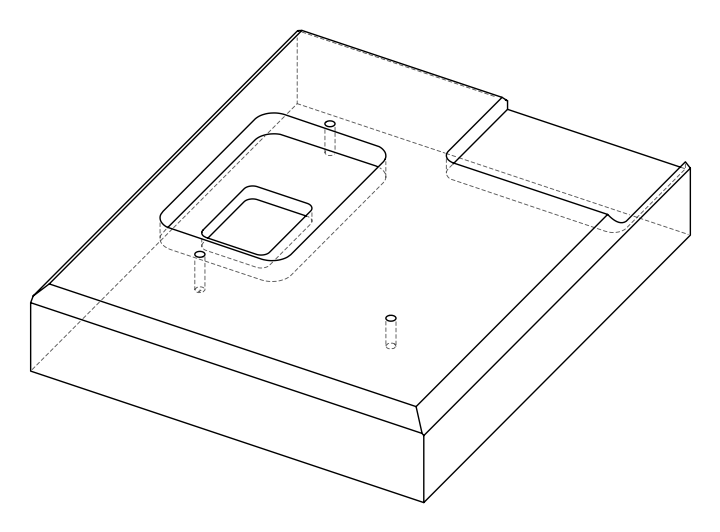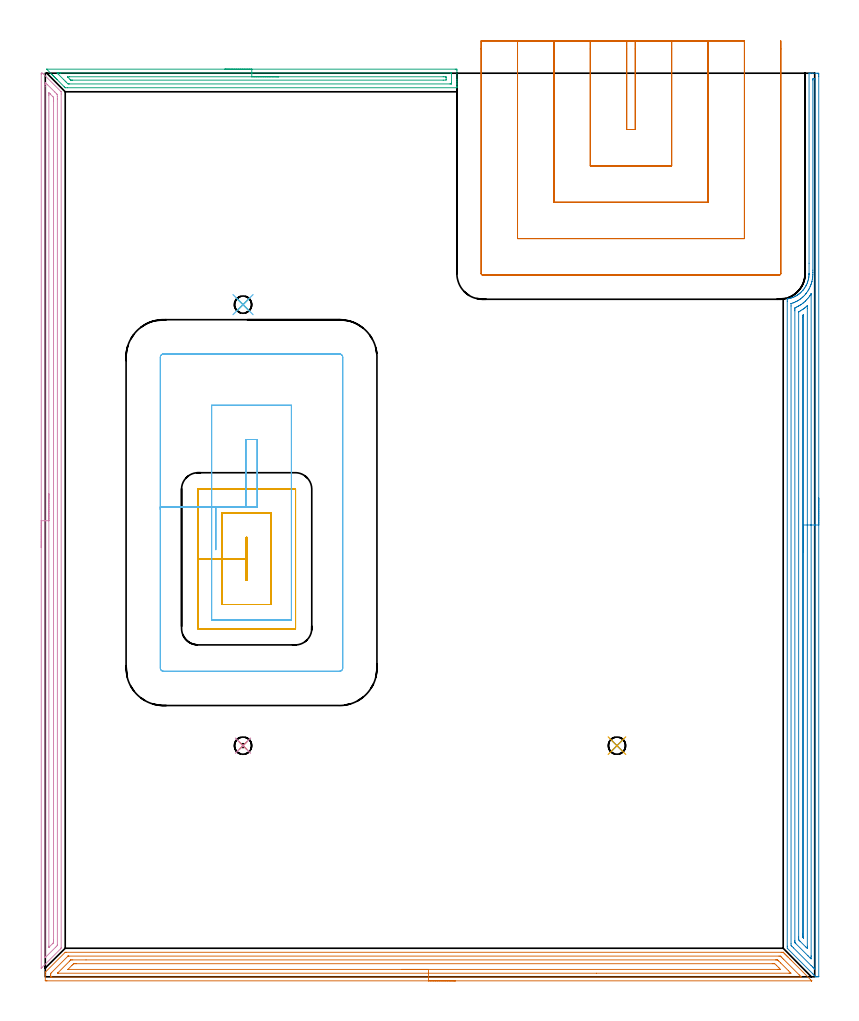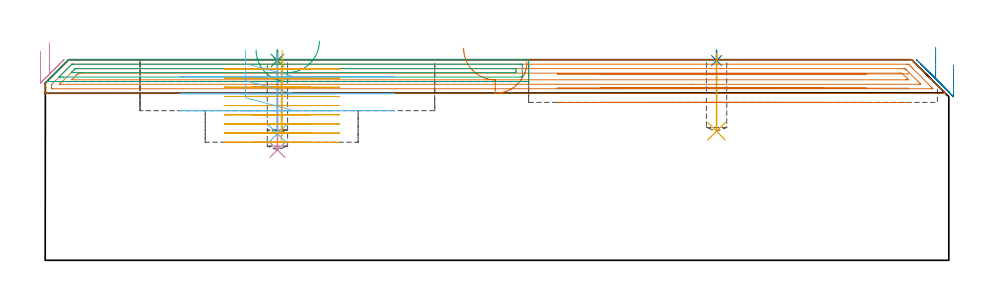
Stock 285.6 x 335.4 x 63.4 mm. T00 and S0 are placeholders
(PLAN: 13 operations, 5 tool changes, 52.2 min)
(1 SPOT_DRILL | STEP1POCKET | NXT0321_9005460120000 | 0.03 min | 1 mm3)
(2 SPOT_DRILL_1 | STEP1POCKET_1 | NXT0321_9005460120000 | 0.03 min | 0 mm3)
(3 SPOT_DRILL_2 | STEP1POCKET_2 | NXT0321_9005460120000 | 0.03 min | 1 mm3)
(4 DRILL_BLIND_HOLE_INTO_CENTER | STEP1POCKET | NXT0301_035 | 0.12 min | 883 mm3)
(5 DRILL_BLIND_HOLE_INTO_CENTER_1 | STEP1POCKET_1 | NXT0301_035 | 0.1 min | 696 mm3)
(6 DRILL_BLIND_HOLE_INTO_CENTER_2 | STEP1POCKET_2 | NXT0301_035 | 0.1 min | 722 mm3)
(7 AREA_MILL | FG_CHAMFER_SURFACE | UGT0205_001 | 9.11 min | 16049 mm3)
(8 AREA_MILL_1 | FG_CHAMFER_SURFACE_1 | UGT0205_001 | 11.42 min | 22498 mm3)
(9 AREA_MILL_2 | FG_CHAMFER_SURFACE_2 | UGT0205_001 | 3.76 min | 3750 mm3)
(10 AREA_MILL_3 | FG_CHAMFER_SURFACE_3 | UGT0205_001 | 8.02 min | 8831 mm3)
(11 MILL_RECTANGULAR_POCKET | POCKET_RECTANGULAR_STRAIGHT | NXT0201_011 | Follow Part, ap 3, ae 75% | 6.82 min | 79742 mm3)
(12 MILL_RECTANGULAR_POCKET_1 | POCKET_RECTANGULAR_STRAIGHT_1 | UGT0201_109 | Follow Part, ap 6.35, ae 75% | 4.44 min | 162830 mm3)
(13 MILL_SLOT | SLOT_PARTIAL_RECTANGULAR | UGT0201_100 | Follow Part, ap 4.5, ae 75% | 8.25 min | 143063 mm3)
(TOOL NXT0321_9005460120000 | NC Spot Drill, 142deg, 12mm, Carbide, Uncoated | D12 PA142 FL30 Z2)
(TOOL NXT0301_035 | Carbide Drill 6.4mm [860.1-0640-032A1-MM 2214] | D6.4 PA140 FL53 Z2)
(TOOL UGT0205_001 | Chamfer Mill 20 x 3 x 45 deg. | D20 FL50 Z2)
(TOOL NXT0201_011 | ENDMILL 12mm [2P460-1200-NA 1630] | D12 FL38 Z6)
(TOOL UGT0201_109 | End Mill 25.4 mm | D25.4 FL25 Z2)
(TOOL UGT0201_100 | End Mill 18 mm | D18 FL22 Z2)
(OP 1 SPOT_DRILL)
G17 G21 G94 G90
T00 M6
G54
G17 G0 G90 X73.4 Y85.8 S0 M3
G43 Z73.4 H0
G94 G81 G98 Z63.125 F250. R66.4
G80
M5
M2
(OP 2 SPOT_DRILL_1)
G17 G21 G94 G90
T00 M6
G54
G17 G0 G90 X212.2 Y85.8 S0 M3
G43 Z73.4 H0
G94 G81 G98 Z63.125 F250. R66.4
G80
M5
M2
(OP 3 SPOT_DRILL_2)
G17 G21 G94 G90
T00 M6
G54
G17 G0 G90 X73.4 Y249.5 S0 M3
G43 Z73.4 H0
G94 G81 G98 Z63.125 F250. R66.4
G80
M5
M2
(OP 4 DRILL_BLIND_HOLE_INTO_CENTER)
G17 G21 G94 G90
T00 M6
G54
G17 G0 G90 X73.4 Y85.8 S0 M3
G43 Z73.4 H1
G94 G81 G98 Z34.9 F250. R65.4
G80
M5
M2
(OP 5 DRILL_BLIND_HOLE_INTO_CENTER_1)
G17 G21 G94 G90
T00 M6
G54
G17 G0 G90 X212.2 Y85.8 S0 M3
G43 Z73.4 H1
G94 G81 G98 Z40.8 F250. R65.4
G80
M5
M2
(OP 6 DRILL_BLIND_HOLE_INTO_CENTER_2)
G17 G21 G94 G90
T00 M6
G54
G17 G0 G90 X73.4 Y249.5 S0 M3
G43 Z73.4 H1
G94 G81 G98 Z40. F250. R65.4
G80
M5
M2
(OP 7 AREA_MILL)
G17 G21 G94 G90
T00 M6
G54
G17 G0 G90 X152.25 Y-1.5 S1061 M3
G43 Z73.4 H0
Z62.8
G94 G1 X152.212 Z61.928 F250.
X152.098 Z61.064
X151.909 Z60.212
X151.647 Z59.38
X151.313 Z58.574
X150.91 Z57.8
X150.442 Z57.064
X149.91 Z56.372
X149.321 Z55.729
X148.678 Z55.14
X147.986 Z54.608
X147.25 Z54.14
X146.476 Z53.737
X145.67 Z53.403
X144.838 Z53.141
X143.986 Z52.952
X143.122 Z52.838
X142.25 Z52.8
X0.621
X0.402 Y-1.498 Z52.802
X0.003 Y-1.491 Z52.805
X0. Y-1.391 Z52.906
Y0.715 Z55.009
X0.001 Y1.596 Z55.894
X0.003 Y1.692 Z55.988
X0.025 Y1.727 Z56.023
X7.391 Y9.091 Z63.389
X7.403 Y9.093 Z63.391
X7.769 Y9.1 Z63.4
X273.156
X273.899 Y9.102 Z63.397
X273.9 Y9.101 Z63.396
X273.913 Y9.089 Z63.385
X274.05 Y8.951 Z63.249
X274.213 Y8.788 Z63.086
X274.354 Y8.648 Z62.944
X274.497 Y8.504 Z62.802
X274.648 Y8.353 Z62.651
X274.795 Y8.207 Z62.503
X274.943 Y8.058 Z62.355
X275.083 Y7.918 Z62.216
X275.236 Y7.767 Z62.062
X275.39 Y7.611 Z61.909
X275.518 Y7.483 Z61.781
X275.677 Y7.326 Z61.621
X276.176 Y6.824 Z61.123
X276.433 Y6.568 Z60.866
X276.557 Y6.444 Z60.741
X276.905 Y6.095 Z60.395
X284.05 Y-1.048 Z53.249
X284.445 Y-1.444 Z52.855
X284.475 Y-1.475 Z52.824
X284.485 Y-1.489 Z52.811
Y-1.493 Z52.806
X284.481 Y-1.498 Z52.802
X284.475 Y-1.5 Z52.8
X284.471
X142.25
Y-0.086 Z54.214
X2.408 Y-0.085 Z54.215
X2.325 Y-0.084 Z54.216
X2.037 Y-0.079 Z54.221
X2.01 Y0.015 Z54.315
X2.004 Y0.232 Z54.532
X2.002 Y0.715 Z55.015
X2.004 Y1.113 Z55.413
X2.01 Y1.235 Z55.535
X2.08 Y1.318 Z55.618
X2.347 Y1.596 Z55.896
X2.377 Y1.627 Z55.927
X8.318 Y7.567 Z61.867
X8.382 Y7.629 Z61.929
X8.42 Y7.663 Z61.963
X8.44 Y7.678 Z61.978
X8.461 Y7.68 Z61.98
X8.663 Y7.685 Z61.985
X8.745
X272.345
X272.75 Y7.68 Z61.98
X272.847 Y7.679 Z61.979
X272.976 Y7.563 Z61.863
X273.156 Y7.39 Z61.69
X273.665 Y6.885 Z61.185
X274.05 Y6.501 Z60.801
X279.835 Y0.715 Z55.015
X280.305 Y0.242 Z54.542
X280.525 Y0.013 Z54.313
X280.589 Y-0.079 Z54.221
X280.305 Y-0.084 Z54.216
X280.222 Y-0.085 Z54.215
X142.25 Y-0.086 Z54.214
Y1.328 Z55.628
X4.817 Y1.329 Z55.629
X4.636 Y1.331 Z55.631
X4.571 Y1.333 Z55.633
X4.549 Y1.334 Z55.634
X4.566 Y1.354 Z55.654
X4.655 Y1.451 Z55.751
X4.796 Y1.596 Z55.896
X8.935 Y5.736 Z60.036
X9.205 Y6.004 Z60.304
X9.382 Y6.176 Z60.476
X9.445 Y6.234 Z60.534
X9.493 Y6.265 Z60.565
X9.557 Y6.266 Z60.566
X10.18 Y6.27 Z60.57
X15.125 Y6.271 Z60.571
X271.098
X271.369 Y6.27 Z60.57
X271.641 Y6.267 Z60.567
X271.817 Y6.264 Z60.564
X271.909 Y6.18 Z60.48
X272.094 Y6.004 Z60.304
X272.263 Y5.838 Z60.138
X272.979 Y5.122 Z59.422
X275.837 Y2.264 Z56.564
X276.501 Y1.596 Z55.896
X276.731 Y1.362 Z55.662
X276.744 Y1.335 Z55.635
X276.731 Y1.334 Z55.634
X276.108 Y1.329 Z55.629
X204.577 Y1.328 Z55.628
X142.25
Y2.743 Z57.043
X8.394
X8.395 Y2.746 Z57.046
X9.89 Y4.241 Z58.541
X10.169 Y4.518 Z58.818
X10.45 Y4.791 Z59.091
X10.522 Y4.85 Z59.15
X10.585 Y4.853 Z59.153
X10.721 Y4.855 Z59.155
X11.344 Y4.857 Z59.157
X11.612
X269.851 Y4.856 Z59.156
X270.476 Y4.853 Z59.153
X270.751 Y4.85 Z59.15
X271.369 Y4.28 Z58.58
X272.291 Y3.359 Z57.659
X272.881 Y2.75 Z57.05
X272.263 Y2.745 Z57.045
X271.993 Y2.743 Z57.043
X142.25
X141.378 Z57.081
X140.514 Z57.195
X139.662 Z57.383
X138.83 Z57.646
X138.024 Z57.98
X137.25 Z58.382
X136.514 Z58.851
X135.822 Z59.382
X135.179 Z59.972
X134.59 Z60.615
X134.058 Z61.307
X133.59 Z62.043
X133.187 Z62.816
X132.853 Z63.622
X132.591 Z64.454
X132.402 Z65.306
X132.288 Z66.171
X132.25 Z67.043
G0 Z73.4
M5
M2
(OP 8 AREA_MILL_1)
G17 G21 G94 G90
T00 M6
G54
G17 G0 G90 X287.1 Y177.7 S1061 M3
G43 Z73.4 H0
Z61.7
G94 G1 Y177.662 Z60.828 F250.
Y177.548 Z59.964
Y177.359 Z59.112
Y177.097 Z58.28
Y176.763 Z57.474
Y176.36 Z56.7
Y175.892 Z55.964
Y175.36 Z55.272
Y174.771 Z54.629
Y174.128 Z54.04
Y173.436 Z53.508
Y172.7 Z53.04
Y171.926 Z52.637
Y171.12 Z52.303
Y170.288 Z52.041
Y169.436 Z51.852
Y168.572 Z51.738
Y167.7 Z51.7
Y0.173
X287.097 Y0.082 Z51.703
X287.092 Y0.01 Z51.706
X286.771 Y0. Z52.028
X286.422 Z52.378
X286.164 Z52.629
X286.028 Z52.762
X285.997 Y0.01 Z52.792
X285.963 Y0.033 Z52.827
X285.92 Y0.077 Z52.873
X285.826 Y0.173 Z52.972
X285.685 Y0.313 Z53.111
X285.546 Y0.453 Z53.252
X285.379 Y0.62 Z53.419
X285.241 Y0.757 Z53.555
X285.106 Y0.893 Z53.692
X284.932 Y1.067 Z53.865
X275.551 Y10.448 Z63.247
X275.478 Y10.525 Z63.321
X275.404 Y10.605 Z63.39
X275.4 Y11.34 Z63.4
Y250.793
X275.406 Y251.595 Z63.392
X275.478 Y251.611 Z63.321
X275.623 Y251.64 Z63.176
X276.222 Y251.773 Z62.577
X276.665 Y251.889 Z62.135
X276.815 Y251.937 Z61.984
X277.104 Y252.029 Z61.695
X277.547 Y252.195 Z61.252
X277.986 Y252.382 Z60.814
X278.302 Y252.533 Z60.496
X278.386 Y252.58 Z60.412
X278.589 Y252.696 Z60.206
X278.737 Y252.779 Z60.062
X278.868 Y252.853 Z59.931
X278.908 Y252.878 Z59.891
X279.033 Y252.958 Z59.763
X279.144 Y253.028 Z59.655
X279.304 Y253.129 Z59.495
X279.371 Y253.176 Z59.428
X279.476 Y253.25 Z59.32
X279.589 Y253.327 Z59.21
X279.75 Y253.439 Z59.05
X279.791 Y253.474 Z59.008
X279.92 Y253.583 Z58.876
X280.13 Y253.757 Z58.67
X280.197 Y253.813 Z58.603
X280.363 Y253.962 Z58.436
X280.632 Y254.203 Z58.168
X280.751 Y254.319 Z58.049
X281.14 Y254.748 Z57.659
X281.195 Y254.814 Z57.603
X281.25 Y254.879 Z57.547
X281.445 Y255.108 Z57.355
X281.532 Y255.212 Z57.267
X281.841 Y255.653 Z56.957
X282.134 Y256.105 Z56.665
X282.325 Y256.439 Z56.475
X282.395 Y256.562 Z56.403
X282.609 Y256.998 Z56.188
X282.8 Y257.442 Z55.998
X282.877 Y257.645 Z55.922
X282.968 Y257.891 Z55.828
X283.112 Y258.342 Z55.687
X283.234 Y258.784 Z55.566
X283.278 Y258.96 Z55.522
X283.346 Y259.317 Z55.454
X283.402 Y259.672 Z55.398
Y259.677
X283.453 Y260.123 Z55.345
X283.482 Y260.57 Z55.31
X283.483 Y260.622 Z55.308
X283.493 Y260.864 Z55.305
Y260.889 Z55.304
X283.497 Y261.042 Z55.301
Y264.858 Z55.3
X283.5 Y335.227
X283.502 Y335.39 Z55.288
X283.657 Y335.398 Z55.136
X283.818 Y335.4 Z54.981
X284.111 Z54.689
X284.798 Z53.997
X286.028 Z52.769
X286.572 Y335.396 Z52.223
X287.09 Y335.392 Z51.705
X287.093 Y335.306 Z51.702
X287.099 Y334.78 Z51.701
X287.1 Y334.248 Z51.7
Y167.7
X285.686 Z53.114
Y3.3
X285.685 Y2.777 Z53.115
X285.152 Y3.3 Z53.648
X284.798 Y3.652 Z54.002
X284.256 Y4.194 Z54.544
X277.702 Y10.748 Z61.098
X277.112 Y11.342 Z61.688
X276.815 Y11.646 Z61.985
X276.814 Y12.235 Z61.986
Y249.006
X276.815 Y249.885 Z61.985
X276.822 Y249.893 Z61.978
X276.836 Y249.9 Z61.964
X277.489 Y250.115 Z61.311
X277.702 Y250.194 Z61.098
X278.128 Y250.364 Z60.672
X278.589 Y250.568 Z60.211
X278.741 Y250.641 Z60.059
X279.033 Y250.793 Z59.767
X279.314 Y250.956 Z59.486
X279.476 Y251.055 Z59.324
X279.86 Y251.3 Z58.94
X280.363 Y251.638 Z58.437
X280.391 Y251.658 Z58.409
X280.429 Y251.687 Z58.371
X280.874 Y252.066 Z57.926
X281.25 Y252.392 Z57.55
X281.348 Y252.481 Z57.452
X281.452 Y252.58 Z57.348
X281.785 Y252.935 Z57.015
X282.137 Y253.324 Z56.663
X282.207 Y253.404 Z56.593
X282.265 Y253.474 Z56.535
X282.487 Y253.749 Z56.313
X282.597 Y253.903 Z56.203
X282.925 Y254.367 Z55.875
X282.951 Y254.404 Z55.849
X282.965 Y254.427 Z55.835
X283.024 Y254.521 Z55.776
X283.302 Y254.981 Z55.498
X283.462 Y255.261 Z55.338
X283.616 Y255.558 Z55.184
X283.904 Y256.158 Z54.896
X283.911 Y256.174 Z54.889
X284.154 Y256.803 Z54.646
X284.245 Y257.048 Z54.555
X284.378 Y257.47 Z54.422
X284.516 Y257.941 Z54.284
X284.55 Y258.066 Z54.25
X284.574 Y258.167 Z54.226
X284.714 Y258.835 Z54.086
X284.727 Y258.906 Z54.073
X284.798 Y259.358 Z54.002
X284.835 Y259.69 Z53.965
X284.839 Y259.728 Z53.961
X284.894 Y260.524 Z53.906
X284.898 Y260.622 Z53.902
X284.911 Y261.401 Z53.889
X284.912 Y261.515 Z53.888
X284.913 Y262.293 Z53.887
X284.915 Y332.875 Z53.885
X284.916 Y332.993 Z53.884
X284.921 Y333.372 Z53.879
X285.29 Y333.39 Z53.51
X285.685 Z53.115
X285.686 Y332.993 Z53.114
Y167.7
X284.272 Z54.528
X284.271 Y7.768 Z54.529
Y7.405
X284.267 Y6.874 Z54.533
X284.265 Y6.707 Z54.535
X284.251 Y6.66 Z54.549
X284.027 Y6.874 Z54.773
X283.911 Y6.989 Z54.889
X283.131 Y7.768 Z55.669
X278.589 Y12.31 Z60.211
X278.387 Y12.516 Z60.413
X278.286 Y12.621 Z60.514
X278.239 Y12.672 Z60.561
X278.236 Y12.766 Z60.565
X278.231 Y13.129 Z60.569
X278.229 Y13.491 Z60.571
Y247.219
X278.23 Y247.582 Z60.57
X278.233 Y248.113 Z60.567
X278.235 Y248.288 Z60.565
X278.349 Y248.355 Z60.451
X278.589 Y248.466 Z60.211
X278.957 Y248.636 Z59.843
X279.476 Y248.894 Z59.324
X279.55 Y248.932 Z59.25
X279.683 Y249.006 Z59.117
X280.107 Y249.264 Z58.693
X280.363 Y249.426 Z58.437
X280.646 Y249.614 Z58.154
X281.062 Y249.9 Z57.738
X281.168 Y249.983 Z57.632
X281.25 Y250.05 Z57.55
X281.648 Y250.392 Z57.152
X282.111 Y250.793 Z56.689
X282.125 Y250.806 Z56.675
X282.137 Y250.818 Z56.663
X282.561 Y251.259 Z56.239
X282.956 Y251.687 Z55.844
X282.988 Y251.723 Z55.812
X283.024 Y251.765 Z55.776
X283.391 Y252.211 Z55.409
X283.664 Y252.58 Z55.136
X283.767 Y252.726 Z55.033
X283.911 Y252.937 Z54.889
X284.122 Y253.262 Z54.678
X284.258 Y253.474 Z54.542
X284.263 Y253.478 Z54.537
X284.265 Z54.535
X284.266 Y253.474 Z54.534
X284.27 Y253.22 Z54.53
X284.271 Y253.111 Z54.529
X284.272 Y167.7 Z54.528
X282.857 Z55.943
Y11.342
X282.853 Y10.62 Z55.947
X282.851 Y10.53 Z55.949
X282.52 Y10.841 Z56.28
X282.266 Y11.086 Z56.534
X282.137 Y11.212 Z56.663
X280.22 Y13.129 Z58.58
X280.076 Y13.276 Z58.724
X279.782 Y13.579 Z59.018
X279.649 Y13.723 Z59.151
X279.647 Y13.764 Z59.153
X279.644 Y13.853 Z59.156
X279.643 Y14.022 Z59.157
Y14.748
Y246.689
X279.645 Y246.779 Z59.155
X279.647 Y246.824 Z59.153
X279.649 Y246.841 Z59.151
X279.662 Y246.85 Z59.138
X279.777 Y246.917 Z59.023
X280.329 Y247.219 Z58.471
X280.351 Y247.232 Z58.449
X280.363 Y247.24 Z58.437
X280.897 Y247.575 Z57.903
X281.25 Y247.805 Z57.55
X281.433 Y247.929 Z57.367
X281.694 Y248.113 Z57.106
X281.942 Y248.31 Z56.858
X282.137 Y248.471 Z56.663
X282.425 Y248.716 Z56.375
X282.764 Y249.006 Z56.036
X282.789 Y249.022 Z56.011
X282.85 Y249.006 Z55.95
X282.857 Y248.113 Z55.943
Y167.7
X281.443 Z57.357
Y14.721
X281.44 Y14.526 Z57.36
X281.436 Y14.398 Z57.364
X281.434 Y14.375 Z57.366
X281.418 Y14.389 Z57.382
X281.373 Y14.43 Z57.427
X281.25 Y14.553 Z57.55
X281.074 Y14.736 Z57.726
X281.064 Y14.915 Z57.736
X281.061 Y15.106 Z57.739
X281.057 Y15.809 Z57.743
Y16.003
X281.058 Y244.733 Z57.742
X281.063 Y245.433 Z57.737
X281.064 Y245.475 Z57.736
X281.1 Y245.503 Z57.7
X281.147 Y245.536 Z57.653
X281.25 Y245.6 Z57.55
X281.321 Y245.641 Z57.479
X281.409 Y245.689 Z57.391
X281.437 Y245.703 Z57.363
X281.439 Y245.682 Z57.361
X281.441 Y245.627 Z57.359
X281.443 Y245.433 Z57.357
Y245.238
Y167.7
Y166.828 Z57.395
Y165.964 Z57.509
Y165.112 Z57.698
Y164.28 Z57.96
Y163.474 Z58.294
Y162.7 Z58.697
Y161.964 Z59.165
Y161.272 Z59.696
Y160.629 Z60.286
Y160.04 Z60.929
Y159.508 Z61.621
Y159.04 Z62.357
Y158.637 Z63.131
Y158.303 Z63.937
Y158.041 Z64.769
Y157.852 Z65.62
Y157.738 Z66.485
Y157.7 Z67.357
G0 Z73.4
M5
M2
(OP 9 AREA_MILL_2)
G17 G21 G94 G90
T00 M6
G54
G17 G0 G90 X66.65 Y336.9 S1061 M3
G43 Z73.4 H0
Z66.5
G94 G1 X66.688 Z65.628 F250.
X66.802 Z64.764
X66.991 Z63.912
X67.253 Z63.08
X67.587 Z62.274
X67.99 Z61.5
X68.459 Z60.764
X68.99 Z60.072
X69.579 Z59.429
X70.222 Z58.84
X70.914 Z58.309
X71.65 Z57.84
X72.424 Z57.437
X73.23 Z57.103
X74.062 Z56.841
X74.914 Z56.652
X75.778 Z56.538
X76.65 Z56.5
X152.176 Y336.899 Z56.501
X152.562 Y336.896 Z56.502
X152.79 Y336.892 Z56.505
X152.8 Y336.518 Z56.879
Y333.012 Z60.383
Y332.483 Z60.914
Y332.135 Z61.261
Y331.606 Z61.79
Y331.259 Z62.136
Y330.563 Z62.837
Y330.303 Z63.096
X152.797 Y330.149 Z63.243
X152.79 Y330.002 Z63.389
X152.623 Y330. Z63.4
X8.275
X7.458 Y330.005 Z63.394
X7.4 Y330.007 Z63.393
X7.381 Y330.022 Z63.378
X7.017 Y330.382 Z63.016
X4.386 Y333.012 Z60.384
X4.253 Y333.146 Z60.252
X4.087 Y333.312 Z60.085
X3.948 Y333.45 Z59.946
X3.806 Y333.593 Z59.805
X3.657 Y333.742 Z59.655
X3.509 Y333.888 Z59.507
X3.359 Y334.04 Z59.358
X3.227 Y334.172 Z59.226
X3.071 Y334.326 Z59.068
X2.912 Y334.487 Z58.911
X2.797 Y334.602 Z58.796
X2.633 Y334.765 Z58.63
X2.465 Y334.934 Z58.464
X0.508 Y336.892 Z56.507
X0.516 Y336.895 Z56.505
X0.677 Y336.9 Z56.5
X76.65
Y335.486 Z57.914
X150.388 Y335.485 Z57.915
X150.548 Y335.484 Z57.916
X150.744 Y335.48 Z57.92
X150.786 Y335.479 Z57.921
X150.792 Y335.453 Z57.947
X150.795 Y335.42 Z57.98
X150.799 Y335.238 Z58.162
X150.8 Y331.732 Z61.668
X150.798 Y331.597 Z61.803
X150.794 Y331.489 Z61.911
X150.79 Y331.424 Z61.976
X150.755 Y331.421 Z61.979
X150.388 Y331.416 Z61.984
X150.229 Y331.415 Z61.985
X9.009
X8.642 Y331.419 Z61.981
X8.463 Y331.421 Z61.979
X8.275 Y331.586 Z61.814
X7.717 Y332.135 Z61.265
X7.381 Y332.469 Z60.931
X6.838 Y333.012 Z60.388
X4.7 Y335.152 Z58.248
X4.443 Y335.416 Z57.984
X4.392 Y335.469 Z57.931
X4.469 Y335.479 Z57.921
X4.7 Y335.483 Z57.917
X4.859 Y335.485 Z57.915
X5.593 Y335.486 Z57.914
X5.752
X76.65
Y334.072 Z59.328
X147.707 Y334.071 Z59.329
X148.415 Y334.07 Z59.33
X148.601 Y334.068 Z59.332
X148.778 Y334.065 Z59.335
X148.79 Y333.888 Z59.512
X148.796 Y333.697 Z59.703
X148.79 Y333.012 Z60.388
X148.78 Y332.835 Z60.565
X147.707 Y332.829 Z60.571
X10.062
X9.875 Y332.831 Z60.569
X9.504 Y332.835 Z60.565
X9.46 Y332.85 Z60.55
X9.435 Y332.871 Z60.529
X9.385 Y332.918 Z60.482
X9.288 Y333.012 Z60.388
X9.169 Y333.131 Z60.269
X8.415 Y333.888 Z59.512
X8.275 Y334.034 Z59.366
X8.26 Y334.065 Z59.335
X8.275 Y334.066 Z59.334
X8.982 Y334.071 Z59.329
X76.65 Y334.072 Z59.328
X77.522 Z59.367
X78.387 Z59.48
X79.238 Z59.669
X80.07 Z59.932
X80.876 Z60.265
X81.65 Z60.668
X82.386 Z61.137
X83.078 Z61.668
X83.721 Z62.257
X84.31 Z62.901
X84.842 Z63.593
X85.31 Z64.328
X85.713 Z65.102
X86.047 Z65.908
X86.309 Z66.74
X86.498 Z67.592
X86.612 Z68.457
X86.65 Z69.328
G0 Z73.4
M5
M2
(OP 10 AREA_MILL_3)
G17 G21 G94 G90
T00 M6
G54
G17 G0 G90 X-1.5 Y159.293 S1061 M3
G43 Z73.4 H0
Z66.
G94 G1 Y159.331 Z65.128 F250.
Y159.445 Z64.263
Y159.634 Z63.412
Y159.897 Z62.58
Y160.23 Z61.774
Y160.633 Z61.
Y161.102 Z60.264
Y161.633 Z59.572
Y162.222 Z58.929
Y162.866 Z58.34
Y163.558 Z57.808
Y164.293 Z57.34
Y165.067 Z56.937
Y165.873 Z56.603
Y166.705 Z56.341
Y167.557 Z56.152
Y168.422 Z56.038
Y169.293 Z56.
Y334.948
X-1.498 Y335.257 Z56.002
X-1.496 Y335.323 Z56.004
X-1.493 Y335.381 Z56.007
X-1.463 Y335.394 Z56.036
X-1.43 Y335.404 Z56.068
X-1.363 Y335.41 Z56.136
X-1.212 Y335.404 Z56.287
X-1.167 Y335.402 Z56.332
X-0.992 Y335.39 Z56.504
X-0.793 Y335.194 Z56.705
X5.763 Y328.638 Z63.261
X5.834 Y328.565 Z63.333
X5.894 Y328.503 Z63.392
X5.9 Y327.673 Z63.4
Y10.925
X5.903 Y10.612 Z63.396
X5.648 Y10.347 Z63.147
X-1.195 Y3.504 Z56.304
X-1.363 Y3.335 Z56.134
X-1.493 Y3.207 Z56.005
X-1.497 Y3.206 Z56.001
X-1.499 Y3.207 Z55.999
X-1.5 Y3.321 Z56.
Y169.293
X-0.086 Z57.414
Y330.408
X-0.083 Y331.242 Z57.417
X-0.081 Y331.295 Z57.419
X-0.027 Y331.965 Z57.473
X0.708 Y331.242 Z58.208
X0.864 Y331.086 Z58.364
X3.536 Y328.414 Z61.036
X4.272 Y327.673 Z61.772
X4.427 Y327.511 Z61.927
X4.48 Y326.781 Z61.98
X4.483 Y326.725 Z61.983
X4.486 Y325.888 Z61.986
Y325.83
X4.485 Y11.831 Z61.985
X4.484 Y11.774 Z61.984
X4.48 Y11.715 Z61.98
X4.471 Y11.633 Z61.971
X4.427 Y11.585 Z61.927
X4.107 Y11.259 Z61.607
X3.79 Y10.939 Z61.29
X0.097 Y7.247 Z57.597
X-0.027 Y7.126 Z57.473
X-0.07 Y7.087 Z57.43
X-0.077 Y7.082 Z57.423
X-0.08 Y7.116 Z57.42
X-0.083 Y7.194 Z57.417
X-0.086 Y7.429 Z57.414
Y169.293
X1.328 Z58.828
X1.329 Y327.207 Z58.829
X1.33 Y327.673 Z58.83
X1.333 Y328.095 Z58.833
X1.335 Y328.143 Z58.835
X1.532 Y327.959 Z59.032
X1.68 Y327.818 Z59.18
X1.755 Y327.746 Z59.255
X1.828 Y327.673 Z59.328
X2.72 Y326.781 Z60.22
X2.795 Y326.704 Z60.295
X2.944 Y326.55 Z60.444
X3.043 Y326.446 Z60.543
X3.065 Y326.403 Z60.565
X3.067 Y326.358 Z60.567
X3.07 Y325.888 Z60.57
X3.071 Y325.462 Z60.571
X3.072 Y324.996 Z60.572
X3.071 Y13.616 Z60.571
X3.07 Y13.191 Z60.57
X3.065 Y12.724 Z60.565
X3.064 Y12.675 Z60.564
X3.026 Y12.632 Z60.526
X2.964 Y12.566 Z60.464
X2.884 Y12.484 Z60.384
X2.645 Y12.244 Z60.145
X1.339 Y10.939 Z58.839
X1.336 Z58.836
X1.334 Z58.834
X1.332 Y10.951 Z58.832
X1.329 Y11.365 Z58.829
X1.328 Y169.293 Z58.828
Y170.165 Z58.866
Y171.03 Z58.98
Y171.882 Z59.169
Y172.714 Z59.431
Y173.52 Z59.765
Y174.293 Z60.168
Y175.029 Z60.637
Y175.721 Z61.168
Y176.365 Z61.757
Y176.954 Z62.401
Y177.485 Z63.093
Y177.954 Z63.828
Y178.357 Z64.602
Y178.69 Z65.408
Y178.953 Z66.24
Y179.142 Z67.092
Y179.255 Z67.957
Y179.293 Z68.828
G0 Z73.4
M5
M2
(OP 11 MILL_RECTANGULAR_POCKET)
G17 G21 G94 G90
T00 M6
G54
G17 G0 G90 X74.9 Y149.331 S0 M3
G43 Z73.4 H1
Z66.4
G94 G1 Y163.1 Z62.71 F250.
X74.6 Z62.63
Y155.15 Z60.5
Y147.2 F500.
X74.9
Y163.1
X74.6
Y155.15
X65.6
Y138.2
X83.9
Y172.1
X65.6
Y155.15
X56.6
Y129.3
X56.605 Y129.245
X56.645 Y129.205
X56.7 Y129.2
X92.8
X92.855 Y129.205
X92.895 Y129.245
X92.9 Y129.3
Y181.
X92.895 Y181.055
X92.855 Y181.095
X92.8 Y181.1
X56.7
X56.645 Y181.095
X56.605 Y181.055
X56.6 Y181.
Y155.15
Y154.15
G0 X74.9 Y149.331 Z63.5
G1 Y163.1 Z59.811 F250.
X74.6 Z59.73
Y155.15 Z57.6
Y147.2 F500.
X74.9
Y163.1
X74.6
Y155.15
X65.6
Y138.2
X83.9
Y172.1
X65.6
Y155.15
X56.6
Y129.3
X56.605 Y129.245
X56.645 Y129.205
X56.7 Y129.2
X92.8
X92.855 Y129.205
X92.895 Y129.245
X92.9 Y129.3
Y181.
X92.895 Y181.055
X92.855 Y181.095
X92.8 Y181.1
X56.7
X56.645 Y181.095
X56.605 Y181.055
X56.6 Y181.
Y155.15
Y154.15
G0 X74.9 Y149.331 Z60.6
G1 Y163.1 Z56.911 F250.
X74.6 Z56.83
Y155.15 Z54.7
Y147.2 F500.
X74.9
Y163.1
X74.6
Y155.15
X65.6
Y138.2
X83.9
Y172.1
X65.6
Y155.15
X56.6
Y129.3
X56.605 Y129.245
X56.645 Y129.205
X56.7 Y129.2
X92.8
X92.855 Y129.205
X92.895 Y129.245
X92.9 Y129.3
Y181.
X92.895 Y181.055
X92.855 Y181.095
X92.8 Y181.1
X56.7
X56.645 Y181.095
X56.605 Y181.055
X56.6 Y181.
Y155.15
Y154.15
G0 X74.9 Y149.331 Z57.7
G1 Y163.1 Z54.011 F250.
X74.6 Z53.93
Y155.15 Z51.8
Y147.2 F500.
X74.9
Y163.1
X74.6
Y155.15
X65.6
Y138.2
X83.9
Y172.1
X65.6
Y155.15
X56.6
Y129.3
X56.605 Y129.245
X56.645 Y129.205
X56.7 Y129.2
X92.8
X92.855 Y129.205
X92.895 Y129.245
X92.9 Y129.3
Y181.
X92.895 Y181.055
X92.855 Y181.095
X92.8 Y181.1
X56.7
X56.645 Y181.095
X56.605 Y181.055
X56.6 Y181.
Y155.15
Y154.15
G0 X74.9 Y149.331 Z54.8
G1 Y163.1 Z51.111 F250.
X74.6 Z51.03
Y155.15 Z48.9
Y147.2 F500.
X74.9
Y163.1
X74.6
Y155.15
X65.6
Y138.2
X83.9
Y172.1
X65.6
Y155.15
X56.6
Y129.3
X56.605 Y129.245
X56.645 Y129.205
X56.7 Y129.2
X92.8
X92.855 Y129.205
X92.895 Y129.245
X92.9 Y129.3
Y181.
X92.895 Y181.055
X92.855 Y181.095
X92.8 Y181.1
X56.7
X56.645 Y181.095
X56.605 Y181.055
X56.6 Y181.
Y155.15
Y154.15
G0 X74.9 Y149.331 Z51.9
G1 Y163.1 Z48.211 F250.
X74.6 Z48.13
Y155.15 Z46.
Y147.2 F500.
X74.9
Y163.1
X74.6
Y155.15
X65.6
Y138.2
X83.9
Y172.1
X65.6
Y155.15
X56.6
Y129.3
X56.605 Y129.245
X56.645 Y129.205
X56.7 Y129.2
X92.8
X92.855 Y129.205
X92.895 Y129.245
X92.9 Y129.3
Y181.
X92.895 Y181.055
X92.855 Y181.095
X92.8 Y181.1
X56.7
X56.645 Y181.095
X56.605 Y181.055
X56.6 Y181.
Y155.15
Y154.15
G0 X74.9 Y149.331 Z49.
G1 Y163.1 Z45.311 F250.
X74.6 Z45.23
Y155.15 Z43.1
Y147.2 F500.
X74.9
Y163.1
X74.6
Y155.15
X65.6
Y138.2
X83.9
Y172.1
X65.6
Y155.15
X56.6
Y129.3
X56.605 Y129.245
X56.645 Y129.205
X56.7 Y129.2
X92.8
X92.855 Y129.205
X92.895 Y129.245
X92.9 Y129.3
Y181.
X92.895 Y181.055
X92.855 Y181.095
X92.8 Y181.1
X56.7
X56.645 Y181.095
X56.605 Y181.055
X56.6 Y181.
Y155.15
Y154.15
G0 X74.9 Y149.331 Z46.1
G1 Y163.1 Z42.411 F250.
X74.6 Z42.33
Y155.15 Z40.2
Y147.2 F500.
X74.9
Y163.1
X74.6
Y155.15
X65.6
Y138.2
X83.9
Y172.1
X65.6
Y155.15
X56.6
Y129.3
X56.605 Y129.245
X56.645 Y129.205
X56.7 Y129.2
X92.8
X92.855 Y129.205
X92.895 Y129.245
X92.9 Y129.3
Y181.
X92.895 Y181.055
X92.855 Y181.095
X92.8 Y181.1
X56.7
X56.645 Y181.095
X56.605 Y181.055
X56.6 Y181.
Y155.15
Y154.15
G0 X74.9 Y149.331 Z43.2
G1 Y163.1 Z39.511 F250.
X74.6 Z39.43
Y155.15 Z37.3
Y147.2 F500.
X74.9
Y163.1
X74.6
Y155.15
X65.6
Y138.2
X83.9
Y172.1
X65.6
Y155.15
X56.6
Y129.3
X56.605 Y129.245
X56.645 Y129.205
X56.7 Y129.2
X92.8
X92.855 Y129.205
X92.895 Y129.245
X92.9 Y129.3
Y181.
X92.895 Y181.055
X92.855 Y181.095
X92.8 Y181.1
X56.7
X56.645 Y181.095
X56.605 Y181.055
X56.6 Y181.
Y155.15
Y154.15
G0 Z73.4
M5
M2
(OP 12 MILL_RECTANGULAR_POCKET_1)
G17 G21 G94 G90
T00 M6
G54
G17 G0 G90 X63.3 Y158.525 S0 M3
G43 Z73.4 H0
Z66.4
G94 G1 Y174.4 Z62.146 F250.
X78.65 Z58.033
Y199.45 F500.
X74.45
Y174.4
X61.75
Y132.45
X91.35
Y212.15
X61.75
Y174.4
X42.7
Y114.6
G3 X43.9 Y113.4 R1.2
G1 X109.2
G3 X110.4 Y114.6 R1.2
G1 Y230.
G3 X109.2 Y231.2 R1.2
G1 X43.9
G3 X42.7 Y230. R1.2
G1 Y174.4
Y173.4
G0 X63.3 Y158.525 Z61.033
G1 Y174.4 Z56.78 F250.
X78.65 Z52.667
Y199.45 F500.
X74.45
Y174.4
X61.75
Y132.45
X91.35
Y212.15
X61.75
Y174.4
X42.7
Y114.6
G3 X43.9 Y113.4 R1.2
G1 X109.2
G3 X110.4 Y114.6 R1.2
G1 Y230.
G3 X109.2 Y231.2 R1.2
G1 X43.9
G3 X42.7 Y230. R1.2
G1 Y174.4
Y173.4
G0 X63.3 Y158.525 Z55.667
G1 Y174.4 Z51.413 F250.
X78.65 Z47.3
Y199.45 F500.
X74.45
Y174.4
X61.75
Y132.45
X91.35
Y212.15
X61.75
Y174.4
X42.7
Y114.6
G3 X43.9 Y113.4 R1.2
G1 X109.2
G3 X110.4 Y114.6 R1.2
G1 Y230.
G3 X109.2 Y231.2 R1.2
G1 X43.9
G3 X42.7 Y230. R1.2
G1 Y174.4
Y173.4
G0 Z73.4
M5
M2
(OP 13 MILL_SLOT)
G17 G21 G94 G90
T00 M6
G54
G17 G0 G90 X215.8 Y347.4 S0 M3
G43 Z73.4 H0
Z58.9
G94 G1 Y344.4 F250.
Y314.5 F500.
X219.
Y344.4
Y347.4 F250.
X202.3
Y344.4
Y301. F500.
X232.5
Y344.4
Y347.4 F250.
X188.8
Y344.4
Y287.5 F500.
X246.
Y344.4
Y347.4 F250.
X175.3
Y344.4
Y274. F500.
X259.5
Y344.4
Y347.4 F250.
X161.8
Y344.4
Y261. F500.
G3 X162.3 Y260.5 R0.5
G1 X272.5
G3 X273. Y261. R0.5
G1 Y344.4
Y347.4 F250.
G0 X215.8 Z54.4
G1 Y344.4
Y314.5 F500.
X219.
Y344.4
Y347.4 F250.
X202.3
Y344.4
Y301. F500.
X232.5
Y344.4
Y347.4 F250.
X188.8
Y344.4
Y287.5 F500.
X246.
Y344.4
Y347.4 F250.
X175.3
Y344.4
Y274. F500.
X259.5
Y344.4
Y347.4 F250.
X161.8
Y344.4
Y261. F500.
G3 X162.3 Y260.5 R0.5
G1 X272.5
G3 X273. Y261. R0.5
G1 Y344.4
Y347.4 F250.
G0 X215.8 Z49.9
G1 Y344.4
Y314.5 F500.
X219.
Y344.4
Y347.4 F250.
X202.3
Y344.4
Y301. F500.
X232.5
Y344.4
Y347.4 F250.
X188.8
Y344.4
Y287.5 F500.
X246.
Y344.4
Y347.4 F250.
X175.3
Y344.4
Y274. F500.
X259.5
Y344.4
Y347.4 F250.
X161.8
Y344.4
Y261. F500.
G3 X162.3 Y260.5 R0.5
G1 X272.5
G3 X273. Y261. R0.5
G1 Y344.4
Y347.4 F250.
G0 Z73.4
M5
M2
